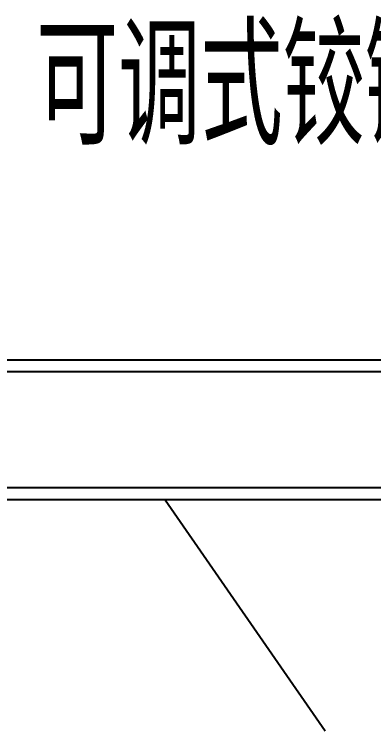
# Model space of a CAD drawing. Extents: x 27938 to 1507990, y 110129 to 923079.
# Drawn here: x 674568 to 675791, y 381051 to 383488 of the extents above; entities that cross this region are included whole.
import ezdxf

# ---------------------------------------------------------------- set-up
doc = ezdxf.new("R2010")
doc.units = 0
doc.header["$LTSCALE"] = 1000
doc.header["$MEASUREMENT"] = 0
doc.layers.add('W_DIM', color=4, linetype='Continuous')
doc.styles.get("Standard").update_dxf_attribs({"font": 'gbenor.shx', "bigfont": 'gbcbig.shx'})
doc.styles.add('wwp100', font='txt.shx', dxfattribs={"width": 0.7, "height": 400, "bigfont": 'hztxt.shx'})
doc.dimstyles.get("Standard").update_dxf_attribs({"dimtxt": 0.18, "dimasz": 0.18, "dimexe": 0.18, "dimexo": 0.0625, "dimgap": 0.09, "dimtad": 0, "dimtih": 1, "dimtoh": 1, "dimdec": 4, "dimzin": 0, "dimdsep": 46, "dimtxsty": 'Standard', "dimcen": 0.09, "dimadec": 0, "dimazin": 0, "dimtfac": 1, "dimtdec": 4, "dimtofl": 0, "dimtmove": 0, "dimatfit": 3, "dimfxl": 1, "dimtolj": 1, "dimtzin": 0, "dimarcsym": 0})

msp = doc.modelspace()

# ---------------------------------------------------------------- linework, layer by layer
at = {"linetype": 'Continuous'}
for p, q in [((672754.2, 382313), (676563.9, 382313)), ((676255.8, 382272.3), (672725.4, 382272.3)), ((676255.8, 381877.4), (672725.4, 381877.4)), ((676563.9, 381836.7), (672754.2, 381836.7))]:
    msp.add_line(p, q, dxfattribs=at)

# ---------------------------------------------------------------- texts
at = {"layer": 'W_DIM', "color": 7, "style": 'wwp100', "width": 0.7}
msp.add_text('可调式铰链A', height=400, dxfattribs=at).set_placement((674641.7, 383044.2))

# ---------------------------------------------------------------- leaders
msp.add_leader([(675081.6, 381836.7), (675626.5, 381051.3)], dimstyle='Standard', override={"dimgap": 20, "dimtad": 0})

doc.saveas('drawing.dxf')
